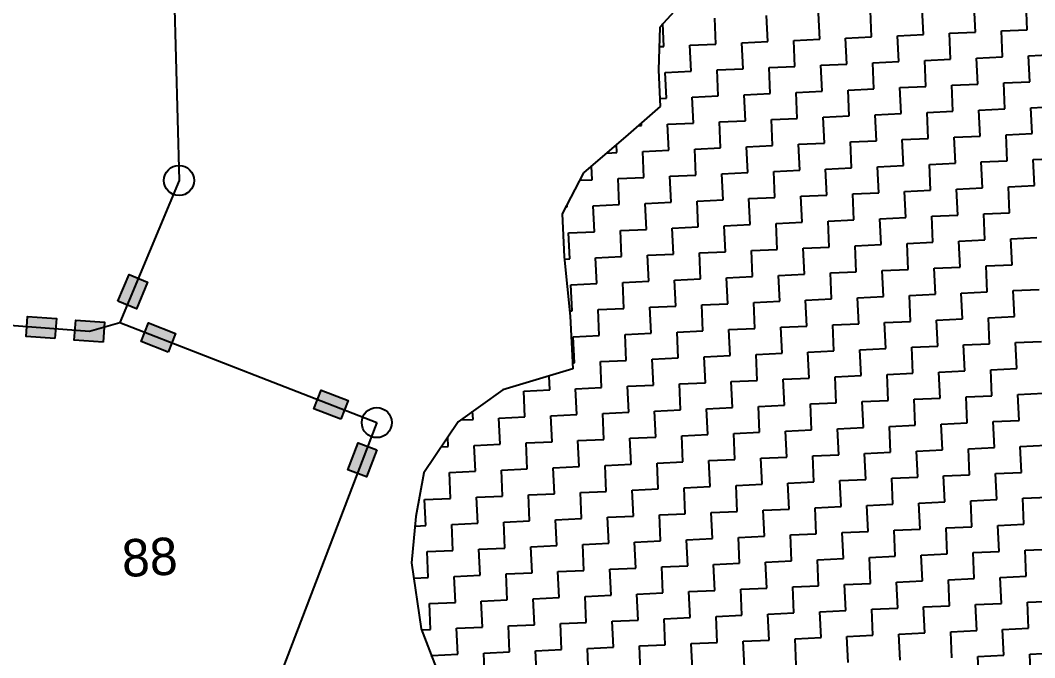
# Model space of a CAD drawing. Header units: metres. Extents: x 280741 to 282709, y 2085398 to 2088597.
# Drawn here: x 281814 to 282059.3, y 2086381.5 to 2086535.6 of the extents above; entities that cross this region are included whole.
import ezdxf
from ezdxf.enums import TextEntityAlignment as Align

# ---------------------------------------------------------------- set-up
doc = ezdxf.new("R2010")
doc.units = ezdxf.units.M
for name, color, linetype in [('POLY_HATCH', 12, 'Continuous'), ('POLY_PARCEL', 6, 'Continuous'), ('TEXT_PARCEL', 7, 'Continuous')]:
    doc.layers.add(name, color=color, linetype=linetype)
doc.styles.add('TEXT_MAP', font='')
doc.styles.get('TEXT_MAP').set_extended_font_data('Kruti Dev 050')

msp = doc.modelspace()

# ---------------------------------------------------------------- hatches: boundary and pattern name
for points in [[(281844.75, 2086472.3), (281840.28, 2086474.16), (281837.59, 2086467.7), (281842.06, 2086465.84)], [(281815.74, 2086464), (281815.37, 2086459.18), (281822.35, 2086458.64), (281822.71, 2086463.47)], [(281827.37, 2086463.11), (281827, 2086458.29), (281833.98, 2086457.76), (281834.35, 2086462.58)], [(281844.96, 2086462.43), (281843.2, 2086457.92), (281849.72, 2086455.39), (281851.48, 2086459.9)], [(281886.73, 2086446.18), (281884.98, 2086441.67), (281891.49, 2086439.13), (281893.25, 2086443.64)], [(281893.21, 2086426.92), (281897.73, 2086425.19), (281900.23, 2086431.72), (281895.71, 2086433.45)]]:
    msp.add_hatch(color=256).paths.add_polyline_path(points)

# ---------------------------------------------------------------- linework, layer by layer
for points in [[(281837.59, 2086467.7), (281840.28, 2086474.16), (281844.75, 2086472.3), (281842.06, 2086465.84)], [(281822.35, 2086458.64), (281815.37, 2086459.18), (281815.74, 2086464), (281822.71, 2086463.47)], [(281833.98, 2086457.76), (281827, 2086458.29), (281827.37, 2086463.11), (281834.35, 2086462.58)], [(281849.72, 2086455.39), (281843.2, 2086457.92), (281844.96, 2086462.43), (281851.48, 2086459.9)], [(281891.49, 2086439.13), (281884.98, 2086441.67), (281886.73, 2086446.18), (281893.25, 2086443.64)], [(281900.23, 2086431.72), (281897.73, 2086425.19), (281893.21, 2086426.92), (281895.71, 2086433.45)]]:
    msp.add_lwpolyline(points, close=True)
for centre in [(281852.35, 2086496.86), (281900.18, 2086438.34)]:
    msp.add_circle(centre, 3.64)
at = {"layer": 'POLY_HATCH'}
for p, q in [((281975.5, 2086541.47), (281968.63, 2086533.95)), ((281968.63, 2086533.95), (281968.31, 2086523.52)), ((281968.31, 2086523.52), (281968.71, 2086514.73)), ((281968.71, 2086514.73), (281961.01, 2086507.98)), ((281961.01, 2086507.98), (281950.21, 2086498.67)), ((281950.21, 2086498.67), (281945.05, 2086488.83)), ((281945.05, 2086488.83), (281945.53, 2086478.44)), ((281945.53, 2086478.44), (281946.98, 2086464.09)), ((281946.98, 2086464.09), (281947.57, 2086451.3)), ((281947.57, 2086451.3), (281930.69, 2086446.26)), ((281930.69, 2086446.26), (281919.83, 2086438.55)), ((281919.83, 2086438.55), (281911.58, 2086426.16)), ((281911.58, 2086426.16), (281909.65, 2086415.66)), ((281909.65, 2086415.66), (281908.57, 2086404.4)), ((281908.57, 2086404.4), (281910.9, 2086388.49)), ((281910.9, 2086388.49), (281914.53, 2086379.05))]:
    msp.add_line(p, q, dxfattribs=at)
at = {"layer": 'POLY_HATCH', "linetype": 'Continuous'}
for p, q in [((282057.52, 2086533.29), (282057.24, 2086539.56)), ((281994.76, 2086530.42), (281994.47, 2086536.7)), ((282007.31, 2086530.99), (282007.03, 2086537.27)), ((282019.87, 2086531.57), (282019.58, 2086537.84)), ((282032.42, 2086532.14), (282032.13, 2086538.42)), ((282044.97, 2086532.71), (282044.68, 2086538.99)), ((281969.65, 2086529.27), (281969.4, 2086534.79)), ((281982.21, 2086529.85), (281981.92, 2086536.12)), ((282026.14, 2086531.85), (282032.42, 2086532.14)), ((282026.43, 2086525.58), (282026.14, 2086531.85)), ((282038.69, 2086532.43), (282044.97, 2086532.71)), ((282038.98, 2086526.15), (282038.69, 2086532.43)), ((282051.25, 2086533), (282057.52, 2086533.29)), ((282051.53, 2086526.72), (282051.25, 2086533)), ((281968.49, 2086529.22), (281969.65, 2086529.27)), ((281975.93, 2086529.56), (281982.21, 2086529.85)), ((281976.22, 2086523.28), (281975.93, 2086529.56)), ((281988.48, 2086530.13), (281994.76, 2086530.42)), ((281988.77, 2086523.86), (281988.48, 2086530.13)), ((282001.04, 2086530.71), (282007.31, 2086530.99)), ((282001.32, 2086524.43), (282001.04, 2086530.71)), ((282013.59, 2086531.28), (282019.87, 2086531.57)), ((282013.88, 2086525), (282013.59, 2086531.28)), ((282057.81, 2086527.01), (282064.09, 2086527.3)), ((282058.1, 2086520.73), (282057.81, 2086527.01)), ((281995.05, 2086524.14), (282001.32, 2086524.43)), ((282007.6, 2086524.72), (282013.88, 2086525)), ((282007.89, 2086518.44), (282007.6, 2086524.72)), ((282020.15, 2086525.29), (282026.43, 2086525.58)), ((282020.44, 2086519.01), (282020.15, 2086525.29)), ((282032.7, 2086525.86), (282038.98, 2086526.15)), ((282032.99, 2086519.59), (282032.7, 2086525.86)), ((282045.26, 2086526.44), (282051.53, 2086526.72)), ((282045.54, 2086520.16), (282045.26, 2086526.44)), ((281969.94, 2086523), (281976.22, 2086523.28)), ((281970.23, 2086516.72), (281969.94, 2086523)), ((281982.49, 2086523.57), (281988.77, 2086523.86)), ((281982.78, 2086517.29), (281982.49, 2086523.57)), ((281995.33, 2086517.87), (281995.05, 2086524.14)), ((282026.72, 2086519.3), (282032.99, 2086519.59)), ((282039.27, 2086519.87), (282045.54, 2086520.16)), ((282039.55, 2086513.6), (282039.27, 2086519.87)), ((282051.82, 2086520.45), (282058.1, 2086520.73)), ((282052.11, 2086514.17), (282051.82, 2086520.45)), ((281976.5, 2086517.01), (281982.78, 2086517.29)), ((281976.79, 2086510.73), (281976.5, 2086517.01)), ((281989.06, 2086517.58), (281995.33, 2086517.87)), ((281989.34, 2086511.3), (281989.06, 2086517.58)), ((282001.61, 2086518.15), (282007.89, 2086518.44)), ((282001.9, 2086511.88), (282001.61, 2086518.15)), ((282014.16, 2086518.73), (282020.44, 2086519.01)), ((282014.45, 2086512.45), (282014.16, 2086518.73)), ((282027, 2086513.02), (282026.72, 2086519.3)), ((281968.62, 2086516.65), (281970.23, 2086516.72)), ((282058.38, 2086514.46), (282064.66, 2086514.74)), ((282008.17, 2086512.16), (282014.45, 2086512.45)), ((282008.46, 2086505.89), (282008.17, 2086512.16)), ((282020.73, 2086512.74), (282027, 2086513.02)), ((282021.01, 2086506.46), (282020.73, 2086512.74)), ((282033.28, 2086513.31), (282039.55, 2086513.6)), ((282033.56, 2086507.03), (282033.28, 2086513.31)), ((282045.83, 2086513.88), (282052.11, 2086514.17)), ((282046.12, 2086507.61), (282045.83, 2086513.88)), ((282058.67, 2086508.18), (282058.38, 2086514.46)), ((281963.45, 2086510.12), (281964.24, 2086510.16)), ((281964.24, 2086510.16), (281964.21, 2086510.79)), ((281970.51, 2086510.44), (281976.79, 2086510.73)), ((281970.8, 2086504.17), (281970.51, 2086510.44)), ((281983.07, 2086511.02), (281989.34, 2086511.3)), ((281983.35, 2086504.74), (281983.07, 2086511.02)), ((281995.62, 2086511.59), (282001.9, 2086511.88)), ((281995.91, 2086505.31), (281995.62, 2086511.59)), ((282039.84, 2086507.32), (282046.12, 2086507.61)), ((282040.13, 2086501.04), (282039.84, 2086507.32)), ((282052.39, 2086507.89), (282058.67, 2086508.18)), ((282052.68, 2086501.62), (282052.39, 2086507.89)), ((281958.25, 2086503.6), (281958.16, 2086505.52)), ((281977.08, 2086504.45), (281983.35, 2086504.74)), ((281989.63, 2086505.03), (281995.91, 2086505.31)), ((281989.92, 2086498.75), (281989.63, 2086505.03)), ((282002.18, 2086505.6), (282008.46, 2086505.89)), ((282002.47, 2086499.32), (282002.18, 2086505.6)), ((282014.74, 2086506.17), (282021.01, 2086506.46)), ((282015.02, 2086499.9), (282014.74, 2086506.17)), ((282027.29, 2086506.75), (282033.56, 2086507.03)), ((282027.57, 2086500.47), (282027.29, 2086506.75)), ((281955.79, 2086503.48), (281958.25, 2086503.6)), ((281964.53, 2086503.88), (281970.8, 2086504.17)), ((281964.81, 2086497.61), (281964.53, 2086503.88)), ((281977.36, 2086498.18), (281977.08, 2086504.45)), ((281952.26, 2086497.03), (281952.11, 2086500.31)), ((282008.75, 2086499.61), (282015.02, 2086499.9)), ((282021.3, 2086500.18), (282027.57, 2086500.47)), ((282021.59, 2086493.91), (282021.3, 2086500.18)), ((282033.85, 2086500.76), (282040.13, 2086501.04)), ((282034.14, 2086494.48), (282033.85, 2086500.76)), ((282046.4, 2086501.33), (282052.68, 2086501.62)), ((282046.69, 2086495.05), (282046.4, 2086501.33)), ((282058.96, 2086501.9), (282065.23, 2086502.19)), ((282059.24, 2086495.63), (282058.96, 2086501.9)), ((281958.54, 2086497.32), (281964.81, 2086497.61)), ((281971.09, 2086497.89), (281977.36, 2086498.18)), ((281971.37, 2086491.62), (281971.09, 2086497.89)), ((281983.64, 2086498.47), (281989.92, 2086498.75)), ((281983.93, 2086492.19), (281983.64, 2086498.47)), ((281996.19, 2086499.04), (282002.47, 2086499.32)), ((281996.48, 2086492.76), (281996.19, 2086499.04)), ((282009.03, 2086493.34), (282008.75, 2086499.61)), ((281949.28, 2086496.9), (281952.26, 2086497.03)), ((281958.82, 2086491.04), (281958.54, 2086497.32)), ((282040.41, 2086494.77), (282046.69, 2086495.05)), ((282052.97, 2086495.34), (282059.24, 2086495.63)), ((282053.25, 2086489.07), (282052.97, 2086495.34)), ((281990.2, 2086492.48), (281996.48, 2086492.76)), ((281990.49, 2086486.2), (281990.2, 2086492.48)), ((282002.76, 2086493.05), (282009.03, 2086493.34)), ((282003.04, 2086486.77), (282002.76, 2086493.05)), ((282015.31, 2086493.62), (282021.59, 2086493.91)), ((282015.6, 2086487.35), (282015.31, 2086493.62)), ((282027.86, 2086494.2), (282034.14, 2086494.48)), ((282028.15, 2086487.92), (282027.86, 2086494.2)), ((282040.7, 2086488.49), (282040.41, 2086494.77)), ((281945.91, 2086490.45), (281946.27, 2086490.47)), ((281946.27, 2086490.47), (281946.24, 2086491.09)), ((281952.55, 2086490.76), (281958.82, 2086491.04)), ((281952.83, 2086484.48), (281952.55, 2086490.76)), ((281965.1, 2086491.33), (281971.37, 2086491.62)), ((281965.38, 2086485.05), (281965.1, 2086491.33)), ((281977.65, 2086491.9), (281983.93, 2086492.19)), ((281977.94, 2086485.63), (281977.65, 2086491.9)), ((282021.87, 2086487.63), (282028.15, 2086487.92)), ((282022.16, 2086481.36), (282021.87, 2086487.63)), ((282034.42, 2086488.21), (282040.7, 2086488.49)), ((282034.71, 2086481.93), (282034.42, 2086488.21)), ((282046.98, 2086488.78), (282053.25, 2086489.07)), ((282047.26, 2086482.5), (282046.98, 2086488.78)), ((281971.66, 2086485.34), (281977.94, 2086485.63)), ((281971.95, 2086479.06), (281971.66, 2086485.34)), ((281984.21, 2086485.91), (281990.49, 2086486.2)), ((281984.5, 2086479.64), (281984.21, 2086485.91)), ((281996.77, 2086486.49), (282003.04, 2086486.77)), ((281997.05, 2086480.21), (281996.77, 2086486.49)), ((282009.32, 2086487.06), (282015.6, 2086487.35)), ((282009.61, 2086480.78), (282009.32, 2086487.06)), ((281946.56, 2086484.19), (281952.83, 2086484.48)), ((281946.84, 2086477.92), (281946.56, 2086484.19)), ((281959.11, 2086484.77), (281965.38, 2086485.05)), ((281959.4, 2086478.49), (281959.11, 2086484.77)), ((282053.54, 2086482.79), (282059.82, 2086483.08)), ((282053.83, 2086476.51), (282053.54, 2086482.79)), ((281990.78, 2086479.92), (281997.05, 2086480.21)), ((282003.33, 2086480.5), (282009.61, 2086480.78)), ((282003.62, 2086474.22), (282003.33, 2086480.5)), ((282015.88, 2086481.07), (282022.16, 2086481.36)), ((282016.17, 2086474.79), (282015.88, 2086481.07)), ((282028.43, 2086481.64), (282034.71, 2086481.93)), ((282028.72, 2086475.37), (282028.43, 2086481.64)), ((282040.99, 2086482.22), (282047.26, 2086482.5)), ((282041.27, 2086475.94), (282040.99, 2086482.22)), ((281945.59, 2086477.86), (281946.84, 2086477.92)), ((281953.12, 2086478.2), (281959.4, 2086478.49)), ((281953.41, 2086471.93), (281953.12, 2086478.2)), ((281965.67, 2086478.78), (281971.95, 2086479.06)), ((281965.96, 2086472.5), (281965.67, 2086478.78)), ((281978.22, 2086479.35), (281984.5, 2086479.64)), ((281978.51, 2086473.07), (281978.22, 2086479.35)), ((281991.06, 2086473.65), (281990.78, 2086479.92)), ((282022.45, 2086475.08), (282028.72, 2086475.37)), ((282035, 2086475.65), (282041.27, 2086475.94)), ((282035.28, 2086469.38), (282035, 2086475.65)), ((282047.55, 2086476.23), (282053.83, 2086476.51)), ((282047.84, 2086469.95), (282047.55, 2086476.23)), ((281972.23, 2086472.79), (281978.51, 2086473.07)), ((281984.79, 2086473.36), (281991.06, 2086473.65)), ((281985.07, 2086467.08), (281984.79, 2086473.36)), ((281997.34, 2086473.93), (282003.62, 2086474.22)), ((281997.63, 2086467.66), (281997.34, 2086473.93)), ((282009.89, 2086474.51), (282016.17, 2086474.79)), ((282010.18, 2086468.23), (282009.89, 2086474.51)), ((282022.73, 2086468.8), (282022.45, 2086475.08)), ((281947.13, 2086471.64), (281953.41, 2086471.93)), ((281947.42, 2086465.36), (281947.13, 2086471.64)), ((281959.68, 2086472.21), (281965.96, 2086472.5)), ((281959.97, 2086465.94), (281959.68, 2086472.21)), ((281972.52, 2086466.51), (281972.23, 2086472.79)), ((282054.11, 2086470.24), (282060.39, 2086470.52)), ((282003.9, 2086467.94), (282010.18, 2086468.23)), ((282004.19, 2086461.67), (282003.9, 2086467.94)), ((282016.46, 2086468.52), (282022.73, 2086468.8)), ((282016.74, 2086462.24), (282016.46, 2086468.52)), ((282029.01, 2086469.09), (282035.28, 2086469.38)), ((282029.29, 2086462.81), (282029.01, 2086469.09)), ((282041.56, 2086469.66), (282047.84, 2086469.95)), ((282041.85, 2086463.39), (282041.56, 2086469.66)), ((282054.4, 2086463.96), (282054.11, 2086470.24)), ((281953.69, 2086465.65), (281959.97, 2086465.94)), ((281953.98, 2086459.37), (281953.69, 2086465.65)), ((281966.24, 2086466.22), (281972.52, 2086466.51)), ((281966.53, 2086459.95), (281966.24, 2086466.22)), ((281978.8, 2086466.8), (281985.07, 2086467.08)), ((281979.08, 2086460.52), (281978.8, 2086466.8)), ((281991.35, 2086467.37), (281997.63, 2086467.66)), ((281991.64, 2086461.09), (281991.35, 2086467.37)), ((281946.86, 2086465.34), (281947.42, 2086465.36)), ((282035.57, 2086463.1), (282041.85, 2086463.39)), ((282035.86, 2086456.82), (282035.57, 2086463.1)), ((282048.12, 2086463.67), (282054.4, 2086463.96)), ((282048.41, 2086457.4), (282048.12, 2086463.67)), ((281985.36, 2086460.81), (281991.64, 2086461.09)), ((281985.65, 2086454.53), (281985.36, 2086460.81)), ((281997.91, 2086461.38), (282004.19, 2086461.67)), ((281998.2, 2086455.1), (281997.91, 2086461.38)), ((282010.47, 2086461.95), (282016.74, 2086462.24)), ((282010.75, 2086455.68), (282010.47, 2086461.95)), ((282023.02, 2086462.53), (282029.29, 2086462.81)), ((282023.3, 2086456.25), (282023.02, 2086462.53)), ((281947.7, 2086459.09), (281953.98, 2086459.37)), ((281947.99, 2086452.81), (281947.7, 2086459.09)), ((281960.25, 2086459.66), (281966.53, 2086459.95)), ((281960.54, 2086453.38), (281960.25, 2086459.66)), ((281972.81, 2086460.23), (281979.08, 2086460.52)), ((281973.09, 2086453.96), (281972.81, 2086460.23)), ((282004.48, 2086455.39), (282010.75, 2086455.68)), ((282017.03, 2086455.96), (282023.3, 2086456.25)), ((282017.32, 2086449.69), (282017.03, 2086455.96)), ((282029.58, 2086456.54), (282035.86, 2086456.82)), ((282029.87, 2086450.26), (282029.58, 2086456.54)), ((282042.13, 2086457.11), (282048.41, 2086457.4)), ((282042.42, 2086450.83), (282042.13, 2086457.11)), ((282054.69, 2086457.68), (282060.96, 2086457.97)), ((282054.97, 2086451.41), (282054.69, 2086457.68)), ((281954.27, 2086453.1), (281960.54, 2086453.38)), ((281966.82, 2086453.67), (281973.09, 2086453.96)), ((281967.1, 2086447.39), (281966.82, 2086453.67)), ((281979.37, 2086454.24), (281985.65, 2086454.53)), ((281979.66, 2086447.97), (281979.37, 2086454.24)), ((281991.92, 2086454.82), (281998.2, 2086455.1)), ((281992.21, 2086448.54), (281991.92, 2086454.82)), ((282004.76, 2086449.11), (282004.48, 2086455.39)), ((281947.5, 2086452.79), (281947.99, 2086452.81)), ((281954.55, 2086446.82), (281954.27, 2086453.1)), ((282036.14, 2086450.55), (282042.42, 2086450.83)), ((282048.7, 2086451.12), (282054.97, 2086451.41)), ((282048.98, 2086444.84), (282048.7, 2086451.12)), ((281942, 2086446.25), (281941.85, 2086449.59)), ((281985.93, 2086448.25), (281992.21, 2086448.54)), ((281998.49, 2086448.83), (282004.76, 2086449.11)), ((281998.77, 2086442.55), (281998.49, 2086448.83)), ((282011.04, 2086449.4), (282017.32, 2086449.69)), ((282011.33, 2086443.12), (282011.04, 2086449.4)), ((282023.59, 2086449.97), (282029.87, 2086450.26)), ((282023.88, 2086443.7), (282023.59, 2086449.97)), ((282036.43, 2086444.27), (282036.14, 2086450.55)), ((281935.72, 2086445.96), (281942, 2086446.25)), ((281936.01, 2086439.69), (281935.72, 2086445.96)), ((281948.28, 2086446.53), (281954.55, 2086446.82)), ((281948.56, 2086440.26), (281948.28, 2086446.53)), ((281960.83, 2086447.11), (281967.1, 2086447.39)), ((281961.11, 2086440.83), (281960.83, 2086447.11)), ((281973.38, 2086447.68), (281979.66, 2086447.97)), ((281973.67, 2086441.4), (281973.38, 2086447.68)), ((281986.22, 2086441.98), (281985.93, 2086448.25)), ((282017.6, 2086443.41), (282023.88, 2086443.7)), ((282017.89, 2086437.13), (282017.6, 2086443.41)), ((282030.15, 2086443.98), (282036.43, 2086444.27)), ((282030.44, 2086437.71), (282030.15, 2086443.98)), ((282042.71, 2086444.56), (282048.98, 2086444.84)), ((282042.99, 2086438.28), (282042.71, 2086444.56)), ((282055.26, 2086445.13), (282061.54, 2086445.42)), ((282055.55, 2086438.85), (282055.26, 2086445.13)), ((281923.46, 2086439.11), (281923.37, 2086441.06)), ((281967.39, 2086441.12), (281973.67, 2086441.4)), ((281967.68, 2086434.84), (281967.39, 2086441.12)), ((281979.94, 2086441.69), (281986.22, 2086441.98)), ((281980.23, 2086435.42), (281979.94, 2086441.69)), ((281992.5, 2086442.26), (281998.77, 2086442.55)), ((281992.78, 2086435.99), (281992.5, 2086442.26)), ((282005.05, 2086442.84), (282011.33, 2086443.12)), ((282005.34, 2086436.56), (282005.05, 2086442.84)), ((281920.42, 2086438.97), (281923.46, 2086439.11)), ((281929.73, 2086439.4), (281936.01, 2086439.69)), ((281930.02, 2086433.12), (281929.73, 2086439.4)), ((281942.29, 2086439.97), (281948.56, 2086440.26)), ((281942.57, 2086433.7), (281942.29, 2086439.97)), ((281954.84, 2086440.55), (281961.11, 2086440.83)), ((281955.13, 2086434.27), (281954.84, 2086440.55)), ((282049.27, 2086438.57), (282055.55, 2086438.85)), ((282049.56, 2086432.29), (282049.27, 2086438.57)), ((281999.06, 2086436.28), (282005.34, 2086436.56)), ((281999.35, 2086430), (281999.06, 2086436.28)), ((282011.61, 2086436.85), (282017.89, 2086437.13)), ((282011.9, 2086430.57), (282011.61, 2086436.85)), ((282024.16, 2086437.42), (282030.44, 2086437.71)), ((282024.45, 2086431.15), (282024.16, 2086437.42)), ((282036.72, 2086437.99), (282042.99, 2086438.28)), ((282037, 2086431.72), (282036.72, 2086437.99)), ((281917.47, 2086432.55), (281917.36, 2086434.85)), ((281936.3, 2086433.41), (281942.57, 2086433.7)), ((281948.85, 2086433.98), (281955.13, 2086434.27)), ((281949.14, 2086427.71), (281948.85, 2086433.98)), ((281961.4, 2086434.56), (281967.68, 2086434.84)), ((281961.69, 2086428.28), (281961.4, 2086434.56)), ((281973.95, 2086435.13), (281980.23, 2086435.42)), ((281974.24, 2086428.85), (281973.95, 2086435.13)), ((281986.51, 2086435.7), (281992.78, 2086435.99)), ((281986.79, 2086429.43), (281986.51, 2086435.7)), ((281915.78, 2086432.47), (281917.47, 2086432.55)), ((281923.74, 2086432.84), (281930.02, 2086433.12)), ((281924.03, 2086426.56), (281923.74, 2086432.84)), ((281936.58, 2086427.13), (281936.3, 2086433.41)), ((282018.17, 2086430.86), (282024.45, 2086431.15)), ((282030.73, 2086431.43), (282037, 2086431.72)), ((282031.01, 2086425.16), (282030.73, 2086431.43)), ((282043.28, 2086432), (282049.56, 2086432.29)), ((282043.57, 2086425.73), (282043.28, 2086432)), ((282055.83, 2086432.58), (282062.11, 2086432.86)), ((282056.12, 2086426.3), (282055.83, 2086432.58)), ((281967.96, 2086428.57), (281974.24, 2086428.85)), ((281980.52, 2086429.14), (281986.79, 2086429.43)), ((281980.8, 2086422.86), (281980.52, 2086429.14)), ((281993.07, 2086429.71), (281999.35, 2086430)), ((281993.36, 2086423.44), (281993.07, 2086429.71)), ((282005.62, 2086430.29), (282011.9, 2086430.57)), ((282005.91, 2086424.01), (282005.62, 2086430.29)), ((282018.46, 2086424.58), (282018.17, 2086430.86)), ((281917.75, 2086426.27), (281924.03, 2086426.56)), ((281918.04, 2086420), (281917.75, 2086426.27)), ((281930.31, 2086426.85), (281936.58, 2086427.13)), ((281930.59, 2086420.57), (281930.31, 2086426.85)), ((281942.86, 2086427.42), (281949.14, 2086427.71)), ((281943.15, 2086421.14), (281942.86, 2086427.42)), ((281955.41, 2086427.99), (281961.69, 2086428.28)), ((281955.7, 2086421.72), (281955.41, 2086427.99)), ((281968.25, 2086422.29), (281967.96, 2086428.57)), ((282049.84, 2086426.02), (282056.12, 2086426.3)), ((281999.63, 2086423.72), (282005.91, 2086424.01)), ((282012.19, 2086424.3), (282018.46, 2086424.58)), ((282012.47, 2086418.02), (282012.19, 2086424.3)), ((282024.74, 2086424.87), (282031.01, 2086425.16)), ((282025.02, 2086418.59), (282024.74, 2086424.87)), ((282037.29, 2086425.44), (282043.57, 2086425.73)), ((282037.58, 2086419.17), (282037.29, 2086425.44)), ((282050.13, 2086419.74), (282049.84, 2086426.02)), ((281949.42, 2086421.43), (281955.7, 2086421.72)), ((281949.71, 2086415.15), (281949.42, 2086421.43)), ((281961.97, 2086422), (281968.25, 2086422.29)), ((281962.26, 2086415.73), (281961.97, 2086422)), ((281974.53, 2086422.58), (281980.8, 2086422.86)), ((281974.81, 2086416.3), (281974.53, 2086422.58)), ((281987.08, 2086423.15), (281993.36, 2086423.44)), ((281987.37, 2086416.87), (281987.08, 2086423.15)), ((281999.92, 2086417.45), (281999.63, 2086423.72)), ((281911.76, 2086419.71), (281918.04, 2086420)), ((281912.05, 2086413.43), (281911.76, 2086419.71)), ((281924.32, 2086420.28), (281930.59, 2086420.57)), ((281924.6, 2086414.01), (281924.32, 2086420.28)), ((281936.87, 2086420.86), (281943.15, 2086421.14)), ((281937.16, 2086414.58), (281936.87, 2086420.86)), ((282031.3, 2086418.88), (282037.58, 2086419.17)), ((282031.59, 2086412.6), (282031.3, 2086418.88)), ((282043.85, 2086419.45), (282050.13, 2086419.74)), ((282044.14, 2086413.18), (282043.85, 2086419.45)), ((282056.41, 2086420.03), (282062.68, 2086420.31)), ((282056.69, 2086413.75), (282056.41, 2086420.03)), ((281981.09, 2086416.59), (281987.37, 2086416.87)), ((281981.38, 2086410.31), (281981.09, 2086416.59)), ((281993.64, 2086417.16), (281999.92, 2086417.45)), ((281993.93, 2086410.88), (281993.64, 2086417.16)), ((282006.2, 2086417.73), (282012.47, 2086418.02)), ((282006.48, 2086411.46), (282006.2, 2086417.73)), ((282018.75, 2086418.31), (282025.02, 2086418.59)), ((282019.03, 2086412.03), (282018.75, 2086418.31)), ((281918.33, 2086413.72), (281924.6, 2086414.01)), ((281930.88, 2086414.29), (281937.16, 2086414.58)), ((281931.17, 2086408.02), (281930.88, 2086414.29)), ((281943.43, 2086414.87), (281949.71, 2086415.15)), ((281943.72, 2086408.59), (281943.43, 2086414.87)), ((281955.98, 2086415.44), (281962.26, 2086415.73)), ((281956.27, 2086409.16), (281955.98, 2086415.44)), ((281968.54, 2086416.01), (281974.81, 2086416.3)), ((281968.82, 2086409.74), (281968.54, 2086416.01)), ((281909.43, 2086413.31), (281912.05, 2086413.43)), ((281918.61, 2086407.44), (281918.33, 2086413.72)), ((282012.76, 2086411.74), (282019.03, 2086412.03)), ((282013.05, 2086405.47), (282012.76, 2086411.74)), ((282025.31, 2086412.32), (282031.59, 2086412.6)), ((282025.6, 2086406.04), (282025.31, 2086412.32)), ((282037.86, 2086412.89), (282044.14, 2086413.18)), ((282038.15, 2086406.61), (282037.86, 2086412.89)), ((282050.42, 2086413.46), (282056.69, 2086413.75)), ((282050.7, 2086407.19), (282050.42, 2086413.46)), ((281950, 2086408.88), (281956.27, 2086409.16)), ((281962.55, 2086409.45), (281968.82, 2086409.74)), ((281962.83, 2086403.17), (281962.55, 2086409.45)), ((281975.1, 2086410.02), (281981.38, 2086410.31)), ((281975.39, 2086403.75), (281975.1, 2086410.02)), ((281987.65, 2086410.6), (281993.93, 2086410.88)), ((281987.94, 2086404.32), (281987.65, 2086410.6)), ((282000.21, 2086411.17), (282006.48, 2086411.46)), ((282000.49, 2086404.89), (282000.21, 2086411.17)), ((281912.34, 2086407.16), (281918.61, 2086407.44)), ((281912.62, 2086400.88), (281912.34, 2086407.16)), ((281924.89, 2086407.73), (281931.17, 2086408.02)), ((281925.18, 2086401.45), (281924.89, 2086407.73)), ((281937.44, 2086408.3), (281943.72, 2086408.59)), ((281937.73, 2086402.03), (281937.44, 2086408.3)), ((281950.28, 2086402.6), (281950, 2086408.88)), ((282031.87, 2086406.33), (282038.15, 2086406.61)), ((282044.43, 2086406.9), (282050.7, 2086407.19)), ((282044.71, 2086400.62), (282044.43, 2086406.9)), ((282056.98, 2086407.47), (282063.26, 2086407.76)), ((282057.27, 2086401.2), (282056.98, 2086407.47)), ((281981.66, 2086404.03), (281987.94, 2086404.32)), ((281994.22, 2086404.61), (282000.49, 2086404.89)), ((281994.5, 2086398.33), (281994.22, 2086404.61)), ((282006.77, 2086405.18), (282013.05, 2086405.47)), ((282007.06, 2086398.9), (282006.77, 2086405.18)), ((282019.32, 2086405.75), (282025.6, 2086406.04)), ((282019.61, 2086399.48), (282019.32, 2086405.75)), ((282032.16, 2086400.05), (282031.87, 2086406.33)), ((281931.45, 2086401.74), (281937.73, 2086402.03)), ((281931.74, 2086395.46), (281931.45, 2086401.74)), ((281944.01, 2086402.31), (281950.28, 2086402.6)), ((281944.29, 2086396.04), (281944.01, 2086402.31)), ((281956.56, 2086402.89), (281962.83, 2086403.17)), ((281956.84, 2086396.61), (281956.56, 2086402.89)), ((281969.11, 2086403.46), (281975.39, 2086403.75)), ((281969.4, 2086397.18), (281969.11, 2086403.46)), ((281981.95, 2086397.76), (281981.66, 2086404.03)), ((281909.11, 2086400.72), (281912.62, 2086400.88)), ((281918.9, 2086401.17), (281925.18, 2086401.45)), ((281919.19, 2086394.89), (281918.9, 2086401.17)), ((282013.33, 2086399.19), (282019.61, 2086399.48)), ((282025.88, 2086399.76), (282032.16, 2086400.05)), ((282026.17, 2086393.49), (282025.88, 2086399.76)), ((282038.44, 2086400.34), (282044.71, 2086400.62)), ((282038.72, 2086394.06), (282038.44, 2086400.34)), ((282050.99, 2086400.91), (282057.27, 2086401.2)), ((282051.28, 2086394.63), (282050.99, 2086400.91)), ((281963.12, 2086396.9), (281969.4, 2086397.18)), ((281963.41, 2086390.62), (281963.12, 2086396.9)), ((281975.67, 2086397.47), (281981.95, 2086397.76)), ((281975.96, 2086391.19), (281975.67, 2086397.47)), ((281988.23, 2086398.04), (281994.5, 2086398.33)), ((281988.51, 2086391.77), (281988.23, 2086398.04)), ((282000.78, 2086398.62), (282007.06, 2086398.9)), ((282001.07, 2086392.34), (282000.78, 2086398.62)), ((282013.62, 2086392.91), (282013.33, 2086399.19)), ((281912.91, 2086394.6), (281919.19, 2086394.89)), ((281913.2, 2086388.33), (281912.91, 2086394.6)), ((281925.46, 2086395.18), (281931.74, 2086395.46)), ((281925.75, 2086388.9), (281925.46, 2086395.18)), ((281938.02, 2086395.75), (281944.29, 2086396.04)), ((281938.3, 2086389.47), (281938.02, 2086395.75)), ((281950.57, 2086396.32), (281956.84, 2086396.61)), ((281950.85, 2086390.05), (281950.57, 2086396.32)), ((282045, 2086394.35), (282051.28, 2086394.63)), ((282045.29, 2086388.07), (282045, 2086394.35)), ((282057.55, 2086394.92), (282063.83, 2086395.21)), ((282057.84, 2086388.64), (282057.55, 2086394.92)), ((281994.79, 2086392.05), (282001.07, 2086392.34)), ((281995.08, 2086385.78), (281994.79, 2086392.05)), ((282007.34, 2086392.63), (282013.62, 2086392.91)), ((282007.63, 2086386.35), (282007.34, 2086392.63)), ((282019.89, 2086393.2), (282026.17, 2086393.49)), ((282020.18, 2086386.92), (282019.89, 2086393.2)), ((282032.45, 2086393.77), (282038.72, 2086394.06)), ((282032.73, 2086387.5), (282032.45, 2086393.77)), ((281932.03, 2086389.19), (281938.3, 2086389.47)), ((281944.58, 2086389.76), (281950.85, 2086390.05)), ((281944.87, 2086383.48), (281944.58, 2086389.76)), ((281957.13, 2086390.33), (281963.41, 2086390.62)), ((281957.42, 2086384.06), (281957.13, 2086390.33)), ((281969.68, 2086390.91), (281975.96, 2086391.19)), ((281969.97, 2086384.63), (281969.68, 2086390.91)), ((281982.24, 2086391.48), (281988.51, 2086391.77)), ((281982.52, 2086385.2), (281982.24, 2086391.48)), ((281911, 2086388.23), (281913.2, 2086388.33)), ((281919.47, 2086388.61), (281925.75, 2086388.9)), ((281919.76, 2086382.34), (281919.47, 2086388.61)), ((281932.31, 2086382.91), (281932.03, 2086389.19)), ((282026.46, 2086387.21), (282032.73, 2086387.5)), ((282026.74, 2086380.93), (282026.46, 2086387.21)), ((282039.01, 2086387.78), (282045.29, 2086388.07)), ((282039.3, 2086381.51), (282039.01, 2086387.78)), ((282051.56, 2086388.36), (282057.84, 2086388.64)), ((282051.85, 2086382.08), (282051.56, 2086388.36)), ((281963.69, 2086384.34), (281969.97, 2086384.63)), ((281976.25, 2086384.92), (281982.52, 2086385.2)), ((281976.53, 2086378.64), (281976.25, 2086384.92)), ((281988.8, 2086385.49), (281995.08, 2086385.78)), ((281989.09, 2086379.21), (281988.8, 2086385.49)), ((282001.35, 2086386.06), (282007.63, 2086386.35)), ((282001.64, 2086379.79), (282001.35, 2086386.06)), ((282013.9, 2086386.64), (282020.18, 2086386.92)), ((282014.19, 2086380.36), (282013.9, 2086386.64)), ((281913.48, 2086382.05), (281919.76, 2086382.34)), ((281913.5, 2086381.73), (281913.48, 2086382.05)), ((281926.04, 2086382.63), (281932.31, 2086382.91)), ((281926.32, 2086376.35), (281926.04, 2086382.63)), ((281938.59, 2086383.2), (281944.87, 2086383.48)), ((281938.88, 2086376.92), (281938.59, 2086383.2)), ((281951.14, 2086383.77), (281957.42, 2086384.06)), ((281951.43, 2086377.5), (281951.14, 2086383.77)), ((281963.98, 2086378.07), (281963.69, 2086384.34)), ((282045.57, 2086381.79), (282051.85, 2086382.08)), ((282058.13, 2086382.37), (282064.4, 2086382.65)), ((282058.41, 2086376.09), (282058.13, 2086382.37)), ((282045.86, 2086375.52), (282045.57, 2086381.79))]:
    msp.add_line(p, q, dxfattribs=at)
at = {"layer": 'POLY_PARCEL'}
for p, q in [((281849.65, 2086599.28), (281852.35, 2086496.86)), ((281852.35, 2086496.86), (281838.05, 2086462.52)), ((281810.32, 2086461.99), (281830.68, 2086460.44)), ((281830.68, 2086460.44), (281838.05, 2086462.52)), ((281838.05, 2086462.52), (281900.18, 2086438.34)), ((281900.18, 2086438.34), (281862.09, 2086339.02))]:
    msp.add_line(p, q, dxfattribs=at)

# ---------------------------------------------------------------- texts
at = {"layer": 'TEXT_PARCEL', "style": 'TEXT_MAP'}
msp.add_text('88', height=9.047, rotation=2.6145, dxfattribs=at).set_placement((281845.45, 2086401.32), align=Align.CENTER)

doc.saveas('drawing.dxf')
